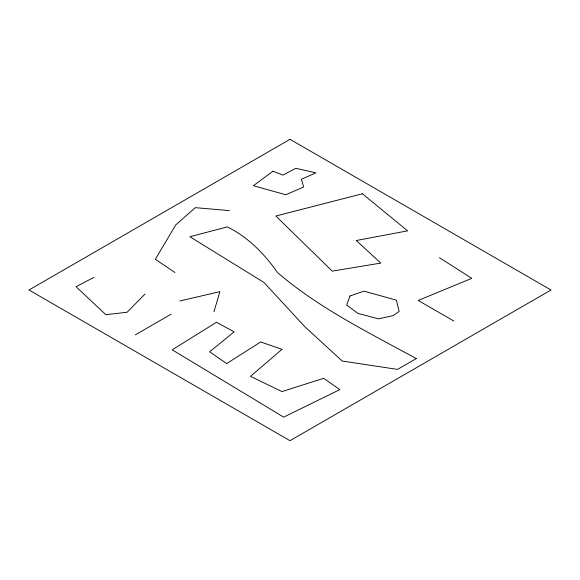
<?xml version="1.0" encoding="UTF-8"?>
<svg xmlns="http://www.w3.org/2000/svg" width="580" height="580" viewBox="0 0 580 580"><rect width="100%" height="100%" fill="white"/><g stroke="black" fill="none" stroke-linecap="round" stroke-linejoin="round"><path stroke-width="0.87" d="M213.948 311.779L219.907 291.631L179.901 300.969M144.993 294.067L127.121 312.243L105.843 314.701L76.06 286.694L93.931 277.356M135.299 334.877L171.028 314.244M229.397 210.612L195.351 207.662L175.776 224.859L155.353 259.253L174.928 272.52M453.923 321.088L418.18 300.454L471.794 278.342L439.451 257.708M350.015 295.974L346.666 305L357.831 313.381L378.493 318.862L393.008 315.636L399.149 311.445L396.358 300.164L363.972 291.138L350.015 295.974M281.974 349.327L250.487 376.348L281.974 391.58L323.676 378.312L339.844 389.615L283.678 417.129L172.188 349.812L216.442 322.299L234.204 331.818L209.634 351.777L226.657 363.573L260.703 341.954L281.974 349.327M272.933 171.216L253.387 185.716L285.773 194.742L303.637 187.006L301.404 179.271L315.926 172.826L295.822 168.309L282.982 175.08L272.933 171.216M290 139.316L29 290L290 440.684L551 290L290 139.316M416.244 358.585L397.525 369.395L342.207 361.036L304.761 326.642L263.907 282.424L189.87 236.727L227.317 226.903C248.015 237.046 264.465 253.866 277.53 272.593C319.08 308.255 368.554 332.42 416.244 358.585M362.384 193.778L275.841 216.021L332.238 271.143L380.813 263.088L356.243 240.519L407.617 230.847L362.384 193.778"/></g></svg>
